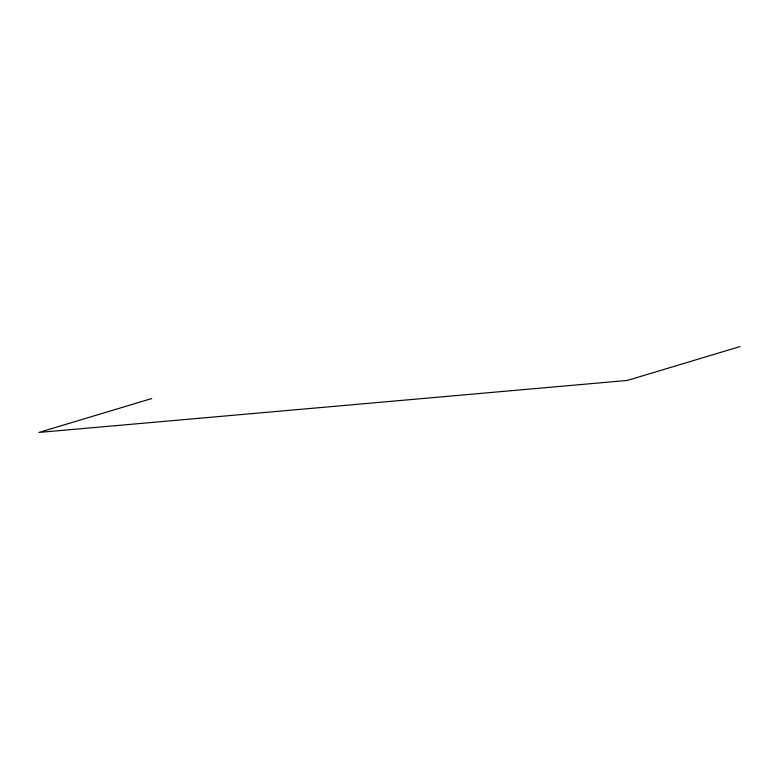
<?xml version="1.0" encoding="UTF-8"?>
<svg xmlns="http://www.w3.org/2000/svg" width="779" height="779" viewBox="0 0 779 779"><rect width="100%" height="100%" fill="white"/><g stroke="black" fill="none" stroke-linecap="round" stroke-linejoin="round"><path stroke-width="1.17" d="M151.749 398.546L38.95 432.433L627.251 380.454L740.05 346.567"/></g></svg>
